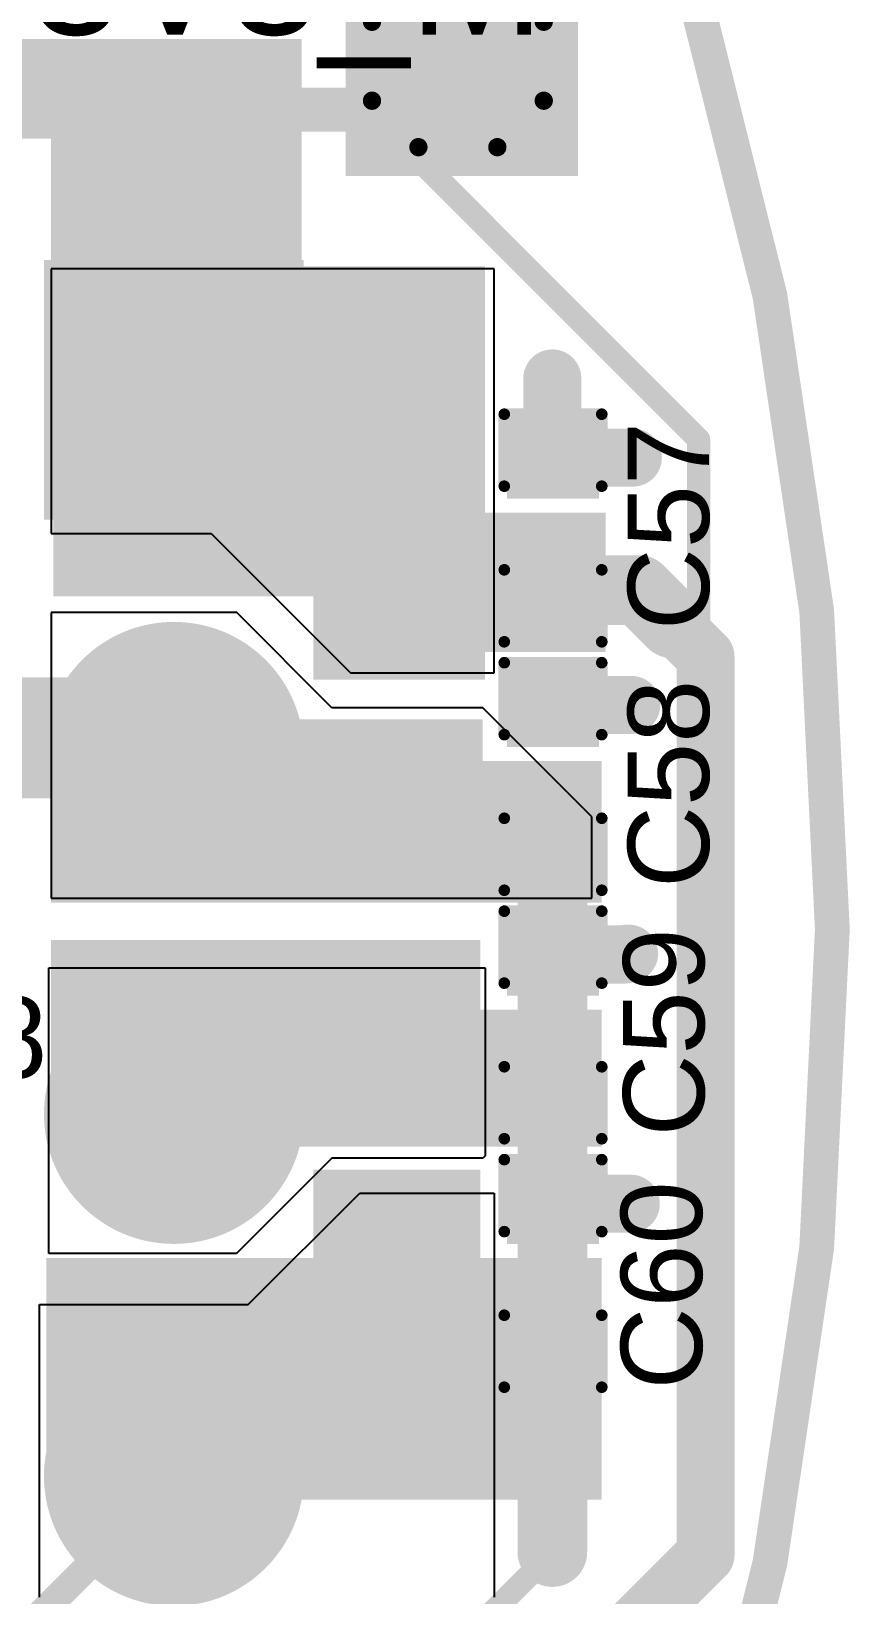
# Model space of a CAD drawing. Header units: millimetres. Extents: x -1.41 to 1.41, y -0.13 to 2.68.
# Drawn here: x 1.052 to 1.405, y 0.993 to 1.666 of the extents above; entities that cross this region are included whole.
import ezdxf

# ---------------------------------------------------------------- set-up
doc = ezdxf.new("R2010")
doc.units = ezdxf.units.MM
doc.header["$MEASUREMENT"] = 0
for name, color, linetype in [('BottomLayer', 5, 'Continuous'), ('BottomSolder', 6, 'Continuous'), ('Mechanical2', 216, 'Continuous'), ('MultiLayer', 9, 'Continuous'), ('PadHoleLayer', 156, 'Continuous'), ('TopLayer', 1, 'Continuous'), ('TopOverlay', 2, 'Continuous'), ('TopPaste', 8, 'Continuous'), ('TopSolder', 216, 'Continuous'), ('ViaHoleLayer', 16, 'Continuous')]:
    doc.layers.add(name, color=color, linetype=linetype)
doc.styles.add('Arial', font='', dxfattribs={"height": 0.2})
doc.styles.get('Arial').set_extended_font_data('Arial')

# ---------------------------------------------------------------- blocks, each defined once
blk = doc.blocks.new('B4P_VH_FB_B_LF__SN__B_6')
at = {"layer": 'BottomLayer'}
blk.add_hatch(color=5, dxfattribs=at).paths.add_polyline_path([(-0.2563, 0.1189), (-0.15236, 0.1189), (-0.15236, 0.01496), (-0.2563, 0.01496)])
h = blk.add_hatch(color=5, dxfattribs=at)
edge = h.paths.add_edge_path()
edge.add_arc((-0.04843, 0.06693), 0.05197, 0, 360)
h = blk.add_hatch(color=5, dxfattribs=at)
edge = h.paths.add_edge_path()
edge.add_arc((0.10748, 0.06693), 0.05197, 0, 360)
h = blk.add_hatch(color=5, dxfattribs=at)
edge = h.paths.add_edge_path()
edge.add_arc((0.26339, 0.06693), 0.05197, 0, 360)
at = {"layer": 'BottomSolder'}
blk.add_hatch(color=6, dxfattribs=at).paths.add_polyline_path([(-0.2603, 0.1229), (-0.14836, 0.1229), (-0.14836, 0.01096), (-0.2603, 0.01096)])
h = blk.add_hatch(color=6, dxfattribs=at)
edge = h.paths.add_edge_path()
edge.add_arc((-0.04843, 0.06693), 0.05597, 0, 360)
h = blk.add_hatch(color=6, dxfattribs=at)
edge = h.paths.add_edge_path()
edge.add_arc((0.10748, 0.06693), 0.05597, 0, 360)
h = blk.add_hatch(color=6, dxfattribs=at)
edge = h.paths.add_edge_path()
edge.add_arc((0.26339, 0.06693), 0.05597, 0, 360)
h = blk.add_hatch(color=6, dxfattribs=at)
edge = h.paths.add_edge_path()
edge.add_arc((-0.26339, -0.06693), 0.004, 0, 360)
at = {"layer": 'MultiLayer'}
blk.add_hatch(color=9, dxfattribs=at).paths.add_polyline_path([(-0.2563, 0.1189), (-0.15236, 0.1189), (-0.15236, 0.01496), (-0.2563, 0.01496)])
h = blk.add_hatch(color=9, dxfattribs=at)
edge = h.paths.add_edge_path()
edge.add_arc((-0.04843, 0.06693), 0.05197, 0, 360)
h = blk.add_hatch(color=9, dxfattribs=at)
edge = h.paths.add_edge_path()
edge.add_arc((0.10748, 0.06693), 0.05197, 0, 360)
h = blk.add_hatch(color=9, dxfattribs=at)
edge = h.paths.add_edge_path()
edge.add_arc((0.26339, 0.06693), 0.05197, 0, 360)
at = {"layer": 'PadHoleLayer'}
h = blk.add_hatch(color=156, dxfattribs=at)
edge = h.paths.add_edge_path()
edge.add_arc((-0.20433, 0.06693), 0.03465, 0, 360)
h = blk.add_hatch(color=156, dxfattribs=at)
edge = h.paths.add_edge_path()
edge.add_arc((-0.04843, 0.06693), 0.03465, 0, 360)
h = blk.add_hatch(color=156, dxfattribs=at)
edge = h.paths.add_edge_path()
edge.add_arc((0.10748, 0.06693), 0.03465, 0, 360)
h = blk.add_hatch(color=156, dxfattribs=at)
edge = h.paths.add_edge_path()
edge.add_arc((0.26339, 0.06693), 0.03465, 0, 360)
h = blk.add_hatch(color=156, dxfattribs=at)
edge = h.paths.add_edge_path()
edge.add_arc((-0.26339, -0.06693), 0.0275, 0, 360)
at = {"layer": 'TopLayer'}
blk.add_hatch(color=1, dxfattribs=at).paths.add_polyline_path([(-0.2563, 0.1189), (-0.15236, 0.1189), (-0.15236, 0.01496), (-0.2563, 0.01496)])
h = blk.add_hatch(color=1, dxfattribs=at)
edge = h.paths.add_edge_path()
edge.add_arc((-0.04843, 0.06693), 0.05197, 0, 360)
h = blk.add_hatch(color=1, dxfattribs=at)
edge = h.paths.add_edge_path()
edge.add_arc((0.10748, 0.06693), 0.05197, 0, 360)
h = blk.add_hatch(color=1, dxfattribs=at)
edge = h.paths.add_edge_path()
edge.add_arc((0.26339, 0.06693), 0.05197, 0, 360)
at = {"layer": 'TopSolder'}
blk.add_hatch(color=216, dxfattribs=at).paths.add_polyline_path([(-0.2603, 0.1229), (-0.14836, 0.1229), (-0.14836, 0.01096), (-0.2603, 0.01096)])
h = blk.add_hatch(color=216, dxfattribs=at)
edge = h.paths.add_edge_path()
edge.add_arc((-0.04843, 0.06693), 0.05597, 0, 360)
h = blk.add_hatch(color=216, dxfattribs=at)
edge = h.paths.add_edge_path()
edge.add_arc((0.10748, 0.06693), 0.05597, 0, 360)
h = blk.add_hatch(color=216, dxfattribs=at)
edge = h.paths.add_edge_path()
edge.add_arc((0.26339, 0.06693), 0.05597, 0, 360)
h = blk.add_hatch(color=216, dxfattribs=at)
edge = h.paths.add_edge_path()
edge.add_arc((-0.26339, -0.06693), 0.004, 0, 360)
blk = doc.blocks.new('CAP_0603_111')
at = {"layer": 'TopLayer'}
for points in [[(-0.015, 0.0175), (-0.015, -0.0175), (-0.045, -0.0175), (-0.045, 0.0175)], [(0.045, 0.0175), (0.045, -0.0175), (0.015, -0.0175), (0.015, 0.0175)]]:
    blk.add_hatch(color=1, dxfattribs=at).paths.add_polyline_path(points)
at = {"layer": 'TopPaste'}
for points in [[(-0.015, 0.0175), (-0.015, -0.0175), (-0.045, -0.0175), (-0.045, 0.0175)], [(0.045, 0.0175), (0.045, -0.0175), (0.015, -0.0175), (0.015, 0.0175)]]:
    blk.add_hatch(color=8, dxfattribs=at).paths.add_polyline_path(points)
at = {"layer": 'TopSolder'}
for points in [[(-0.01264, 0.01986), (-0.01264, -0.01986), (-0.04736, -0.01986), (-0.04736, 0.01986)], [(0.04736, 0.01986), (0.04736, -0.01986), (0.01264, -0.01986), (0.01264, 0.01986)]]:
    blk.add_hatch(color=216, dxfattribs=at).paths.add_polyline_path(points)
at = {"layer": 'TopOverlay', "const_width": 0.005}
for points in [[(-0.049, 0.021), (-0.049, -0.021)], [(-0.049, 0.021), (-0.018, 0.021)], [(0.018, 0.021), (0.049, 0.021)], [(0.049, 0.021), (0.049, -0.021)], [(-0.049, -0.021), (-0.018, -0.021)], [(0.018, -0.021), (0.049, -0.021)]]:
    blk.add_lwpolyline(points, dxfattribs=at)
at = {"layer": 'TopOverlay', "const_width": 0.0025}
for points in [[(-0.05025, 0.021, 1), (-0.04775, 0.021, 1)], [(-0.05025, 0.021, 1), (-0.04775, 0.021, 1)], [(-0.01925, 0.021, 1), (-0.01675, 0.021, 1)], [(0.01675, 0.021, 1), (0.01925, 0.021, 1)], [(0.04775, 0.021, 1), (0.05025, 0.021, 1)], [(0.04775, 0.021, 1), (0.05025, 0.021, 1)], [(-0.05025, -0.021, 1), (-0.04775, -0.021, 1)], [(-0.05025, -0.021, 1), (-0.04775, -0.021, 1)], [(-0.01925, -0.021, 1), (-0.01675, -0.021, 1)], [(0.01675, -0.021, 1), (0.01925, -0.021, 1)], [(0.04775, -0.021, 1), (0.05025, -0.021, 1)], [(0.04775, -0.021, 1), (0.05025, -0.021, 1)]]:
    blk.add_lwpolyline(points, format="xyb", close=True, dxfattribs=at)
blk = doc.blocks.new('CAP_0603_112')
at = {"layer": 'TopLayer'}
for points in [[(-0.015, 0.0175), (-0.015, -0.0175), (-0.045, -0.0175), (-0.045, 0.0175)], [(0.045, 0.0175), (0.045, -0.0175), (0.015, -0.0175), (0.015, 0.0175)]]:
    blk.add_hatch(color=1, dxfattribs=at).paths.add_polyline_path(points)
at = {"layer": 'TopPaste'}
for points in [[(-0.015, 0.0175), (-0.015, -0.0175), (-0.045, -0.0175), (-0.045, 0.0175)], [(0.045, 0.0175), (0.045, -0.0175), (0.015, -0.0175), (0.015, 0.0175)]]:
    blk.add_hatch(color=8, dxfattribs=at).paths.add_polyline_path(points)
at = {"layer": 'TopSolder'}
for points in [[(-0.01264, 0.01986), (-0.01264, -0.01986), (-0.04736, -0.01986), (-0.04736, 0.01986)], [(0.04736, 0.01986), (0.04736, -0.01986), (0.01264, -0.01986), (0.01264, 0.01986)]]:
    blk.add_hatch(color=216, dxfattribs=at).paths.add_polyline_path(points)
at = {"layer": 'TopOverlay', "const_width": 0.005}
for points in [[(-0.049, 0.021), (-0.049, -0.021)], [(-0.049, 0.021), (-0.018, 0.021)], [(0.018, 0.021), (0.049, 0.021)], [(0.049, 0.021), (0.049, -0.021)], [(-0.049, -0.021), (-0.018, -0.021)], [(0.018, -0.021), (0.049, -0.021)]]:
    blk.add_lwpolyline(points, dxfattribs=at)
at = {"layer": 'TopOverlay', "const_width": 0.0025}
for points in [[(-0.05025, 0.021, 1), (-0.04775, 0.021, 1)], [(-0.05025, 0.021, 1), (-0.04775, 0.021, 1)], [(-0.01925, 0.021, 1), (-0.01675, 0.021, 1)], [(0.01675, 0.021, 1), (0.01925, 0.021, 1)], [(0.04775, 0.021, 1), (0.05025, 0.021, 1)], [(0.04775, 0.021, 1), (0.05025, 0.021, 1)], [(-0.05025, -0.021, 1), (-0.04775, -0.021, 1)], [(-0.05025, -0.021, 1), (-0.04775, -0.021, 1)], [(-0.01925, -0.021, 1), (-0.01675, -0.021, 1)], [(0.01675, -0.021, 1), (0.01925, -0.021, 1)], [(0.04775, -0.021, 1), (0.05025, -0.021, 1)], [(0.04775, -0.021, 1), (0.05025, -0.021, 1)]]:
    blk.add_lwpolyline(points, format="xyb", close=True, dxfattribs=at)
blk = doc.blocks.new('CAP_0603_113')
at = {"layer": 'TopLayer'}
for points in [[(-0.015, 0.0175), (-0.015, -0.0175), (-0.045, -0.0175), (-0.045, 0.0175)], [(0.045, 0.0175), (0.045, -0.0175), (0.015, -0.0175), (0.015, 0.0175)]]:
    blk.add_hatch(color=1, dxfattribs=at).paths.add_polyline_path(points)
at = {"layer": 'TopPaste'}
for points in [[(-0.015, 0.0175), (-0.015, -0.0175), (-0.045, -0.0175), (-0.045, 0.0175)], [(0.045, 0.0175), (0.045, -0.0175), (0.015, -0.0175), (0.015, 0.0175)]]:
    blk.add_hatch(color=8, dxfattribs=at).paths.add_polyline_path(points)
at = {"layer": 'TopSolder'}
for points in [[(-0.01264, 0.01986), (-0.01264, -0.01986), (-0.04736, -0.01986), (-0.04736, 0.01986)], [(0.04736, 0.01986), (0.04736, -0.01986), (0.01264, -0.01986), (0.01264, 0.01986)]]:
    blk.add_hatch(color=216, dxfattribs=at).paths.add_polyline_path(points)
at = {"layer": 'TopOverlay', "const_width": 0.005}
for points in [[(-0.049, 0.021), (-0.049, -0.021)], [(-0.049, 0.021), (-0.018, 0.021)], [(0.018, 0.021), (0.049, 0.021)], [(0.049, 0.021), (0.049, -0.021)], [(-0.049, -0.021), (-0.018, -0.021)], [(0.018, -0.021), (0.049, -0.021)]]:
    blk.add_lwpolyline(points, dxfattribs=at)
at = {"layer": 'TopOverlay', "const_width": 0.0025}
for points in [[(-0.05025, 0.021, 1), (-0.04775, 0.021, 1)], [(-0.05025, 0.021, 1), (-0.04775, 0.021, 1)], [(-0.01925, 0.021, 1), (-0.01675, 0.021, 1)], [(0.01675, 0.021, 1), (0.01925, 0.021, 1)], [(0.04775, 0.021, 1), (0.05025, 0.021, 1)], [(0.04775, 0.021, 1), (0.05025, 0.021, 1)], [(-0.05025, -0.021, 1), (-0.04775, -0.021, 1)], [(-0.05025, -0.021, 1), (-0.04775, -0.021, 1)], [(-0.01925, -0.021, 1), (-0.01675, -0.021, 1)], [(0.01675, -0.021, 1), (0.01925, -0.021, 1)], [(0.04775, -0.021, 1), (0.05025, -0.021, 1)], [(0.04775, -0.021, 1), (0.05025, -0.021, 1)]]:
    blk.add_lwpolyline(points, format="xyb", close=True, dxfattribs=at)
blk = doc.blocks.new('CAP_0603_114')
at = {"layer": 'TopLayer'}
for points in [[(-0.015, 0.0175), (-0.015, -0.0175), (-0.045, -0.0175), (-0.045, 0.0175)], [(0.045, 0.0175), (0.045, -0.0175), (0.015, -0.0175), (0.015, 0.0175)]]:
    blk.add_hatch(color=1, dxfattribs=at).paths.add_polyline_path(points)
at = {"layer": 'TopPaste'}
for points in [[(-0.015, 0.0175), (-0.015, -0.0175), (-0.045, -0.0175), (-0.045, 0.0175)], [(0.045, 0.0175), (0.045, -0.0175), (0.015, -0.0175), (0.015, 0.0175)]]:
    blk.add_hatch(color=8, dxfattribs=at).paths.add_polyline_path(points)
at = {"layer": 'TopSolder'}
for points in [[(-0.01264, 0.01986), (-0.01264, -0.01986), (-0.04736, -0.01986), (-0.04736, 0.01986)], [(0.04736, 0.01986), (0.04736, -0.01986), (0.01264, -0.01986), (0.01264, 0.01986)]]:
    blk.add_hatch(color=216, dxfattribs=at).paths.add_polyline_path(points)
at = {"layer": 'TopOverlay', "const_width": 0.005}
for points in [[(-0.049, 0.021), (-0.049, -0.021)], [(-0.049, 0.021), (-0.018, 0.021)], [(0.018, 0.021), (0.049, 0.021)], [(0.049, 0.021), (0.049, -0.021)], [(-0.049, -0.021), (-0.018, -0.021)], [(0.018, -0.021), (0.049, -0.021)]]:
    blk.add_lwpolyline(points, dxfattribs=at)
at = {"layer": 'TopOverlay', "const_width": 0.0025}
for points in [[(-0.05025, 0.021, 1), (-0.04775, 0.021, 1)], [(-0.05025, 0.021, 1), (-0.04775, 0.021, 1)], [(-0.01925, 0.021, 1), (-0.01675, 0.021, 1)], [(0.01675, 0.021, 1), (0.01925, 0.021, 1)], [(0.04775, 0.021, 1), (0.05025, 0.021, 1)], [(0.04775, 0.021, 1), (0.05025, 0.021, 1)], [(-0.05025, -0.021, 1), (-0.04775, -0.021, 1)], [(-0.05025, -0.021, 1), (-0.04775, -0.021, 1)], [(-0.01925, -0.021, 1), (-0.01675, -0.021, 1)], [(0.01675, -0.021, 1), (0.01925, -0.021, 1)], [(0.04775, -0.021, 1), (0.05025, -0.021, 1)], [(0.04775, -0.021, 1), (0.05025, -0.021, 1)]]:
    blk.add_lwpolyline(points, format="xyb", close=True, dxfattribs=at)
blk = doc.blocks.new('B4B_XH_A_LF__SN__B_125')
at = {"layer": 'BottomLayer'}
blk.add_hatch(color=5, dxfattribs=at).paths.add_polyline_path([(-0.0313, 0.0313), (0.0313, 0.0313), (0.0313, -0.0313), (-0.0313, -0.0313)])
h = blk.add_hatch(color=5, dxfattribs=at)
edge = h.paths.add_edge_path()
edge.add_arc((0.09843, 0), 0.0313, 0, 360)
h = blk.add_hatch(color=5, dxfattribs=at)
edge = h.paths.add_edge_path()
edge.add_arc((0.19685, 0), 0.0313, 0, 360)
h = blk.add_hatch(color=5, dxfattribs=at)
edge = h.paths.add_edge_path()
edge.add_arc((0.29528, 0), 0.0313, 0, 360)
at = {"layer": 'BottomSolder'}
blk.add_hatch(color=6, dxfattribs=at).paths.add_polyline_path([(-0.0353, 0.0353), (0.0353, 0.0353), (0.0353, -0.0353), (-0.0353, -0.0353)])
h = blk.add_hatch(color=6, dxfattribs=at)
edge = h.paths.add_edge_path()
edge.add_arc((0.09843, 0), 0.0353, 0, 360)
h = blk.add_hatch(color=6, dxfattribs=at)
edge = h.paths.add_edge_path()
edge.add_arc((0.19685, 0), 0.0353, 0, 360)
h = blk.add_hatch(color=6, dxfattribs=at)
edge = h.paths.add_edge_path()
edge.add_arc((0.29528, 0), 0.0353, 0, 360)
at = {"layer": 'MultiLayer'}
blk.add_hatch(color=9, dxfattribs=at).paths.add_polyline_path([(-0.0313, 0.0313), (0.0313, 0.0313), (0.0313, -0.0313), (-0.0313, -0.0313)])
h = blk.add_hatch(color=9, dxfattribs=at)
edge = h.paths.add_edge_path()
edge.add_arc((0.09843, 0), 0.0313, 0, 360)
h = blk.add_hatch(color=9, dxfattribs=at)
edge = h.paths.add_edge_path()
edge.add_arc((0.19685, 0), 0.0313, 0, 360)
h = blk.add_hatch(color=9, dxfattribs=at)
edge = h.paths.add_edge_path()
edge.add_arc((0.29528, 0), 0.0313, 0, 360)
at = {"layer": 'PadHoleLayer'}
h = blk.add_hatch(color=156, dxfattribs=at)
edge = h.paths.add_edge_path()
edge.add_arc((0, 0), 0.02087, 0, 360)
h = blk.add_hatch(color=156, dxfattribs=at)
edge = h.paths.add_edge_path()
edge.add_arc((0.09843, 0), 0.02087, 0, 360)
h = blk.add_hatch(color=156, dxfattribs=at)
edge = h.paths.add_edge_path()
edge.add_arc((0.19685, 0), 0.02087, 0, 360)
h = blk.add_hatch(color=156, dxfattribs=at)
edge = h.paths.add_edge_path()
edge.add_arc((0.29528, 0), 0.02087, 0, 360)
at = {"layer": 'TopLayer'}
blk.add_hatch(color=1, dxfattribs=at).paths.add_polyline_path([(-0.0313, 0.0313), (0.0313, 0.0313), (0.0313, -0.0313), (-0.0313, -0.0313)])
h = blk.add_hatch(color=1, dxfattribs=at)
edge = h.paths.add_edge_path()
edge.add_arc((0.09843, 0), 0.0313, 0, 360)
h = blk.add_hatch(color=1, dxfattribs=at)
edge = h.paths.add_edge_path()
edge.add_arc((0.19685, 0), 0.0313, 0, 360)
h = blk.add_hatch(color=1, dxfattribs=at)
edge = h.paths.add_edge_path()
edge.add_arc((0.29528, 0), 0.0313, 0, 360)
at = {"layer": 'TopSolder'}
blk.add_hatch(color=216, dxfattribs=at).paths.add_polyline_path([(-0.0353, 0.0353), (0.0353, 0.0353), (0.0353, -0.0353), (-0.0353, -0.0353)])
h = blk.add_hatch(color=216, dxfattribs=at)
edge = h.paths.add_edge_path()
edge.add_arc((0.09843, 0), 0.0353, 0, 360)
h = blk.add_hatch(color=216, dxfattribs=at)
edge = h.paths.add_edge_path()
edge.add_arc((0.19685, 0), 0.0353, 0, 360)
h = blk.add_hatch(color=216, dxfattribs=at)
edge = h.paths.add_edge_path()
edge.add_arc((0.29528, 0), 0.0353, 0, 360)
blk = doc.blocks.new('TEST_POINT_131')
at = {"layer": 'TopLayer'}
blk.add_hatch(color=1, dxfattribs=at).paths.add_polyline_path([(0.015, 0.03), (-0.015, 0.03), (-0.03, 0.015), (-0.03, -0.015), (-0.015, -0.03), (0.015, -0.03), (0.03, -0.015), (0.03, 0.015)])
at = {"layer": 'TopPaste'}
blk.add_hatch(color=8, dxfattribs=at).paths.add_polyline_path([(0.015, 0.03), (-0.015, 0.03), (-0.03, 0.015), (-0.03, -0.015), (-0.015, -0.03), (0.015, -0.03), (0.03, -0.015), (0.03, 0.015)])
at = {"layer": 'TopSolder'}
blk.add_hatch(color=216, dxfattribs=at).paths.add_polyline_path([(0.017, 0.034), (-0.017, 0.034), (-0.034, 0.017), (-0.034, -0.017), (-0.017, -0.034), (0.017, -0.034), (0.034, -0.017), (0.034, 0.017)])
at = {"layer": 'TopOverlay', "const_width": 0.00787}
for points in [[(-0.037, 0.017), (-0.017, 0.037)], [(-0.017, 0.037), (0.017, 0.037)], [(-0.017, 0.037), (0.017, 0.037)], [(0.017, 0.037), (0.037, 0.017)], [(-0.037, -0.017), (-0.037, 0.017)], [(0.037, -0.017), (0.037, 0.017)], [(-0.037, -0.017), (-0.017, -0.037)], [(0.017, -0.037), (0.037, -0.017)], [(-0.017, -0.037), (0.017, -0.037)], [(-0.017, -0.037), (0.017, -0.037)]]:
    blk.add_lwpolyline(points, dxfattribs=at)
at = {"layer": 'TopOverlay', "const_width": 0.00394}
for points in [[(-0.01897, 0.037, 1), (-0.01503, 0.037, 1)], [(-0.01897, 0.037, 1), (-0.01503, 0.037, 1)], [(-0.01897, 0.037, 1), (-0.01503, 0.037, 1)], [(0.01503, 0.037, 1), (0.01897, 0.037, 1)], [(0.01503, 0.037, 1), (0.01897, 0.037, 1)], [(0.01503, 0.037, 1), (0.01897, 0.037, 1)], [(-0.03897, 0.017, 1), (-0.03503, 0.017, 1)], [(-0.03897, 0.017, 1), (-0.03503, 0.017, 1)], [(0.03503, 0.017, 1), (0.03897, 0.017, 1)], [(0.03503, 0.017, 1), (0.03897, 0.017, 1)], [(-0.03897, -0.017, 1), (-0.03503, -0.017, 1)], [(-0.03897, -0.017, 1), (-0.03503, -0.017, 1)], [(0.03503, -0.017, 1), (0.03897, -0.017, 1)], [(0.03503, -0.017, 1), (0.03897, -0.017, 1)], [(-0.01897, -0.037, 1), (-0.01503, -0.037, 1)], [(-0.01897, -0.037, 1), (-0.01503, -0.037, 1)], [(-0.01897, -0.037, 1), (-0.01503, -0.037, 1)], [(0.01503, -0.037, 1), (0.01897, -0.037, 1)], [(0.01503, -0.037, 1), (0.01897, -0.037, 1)], [(0.01503, -0.037, 1), (0.01897, -0.037, 1)]]:
    blk.add_lwpolyline(points, format="xyb", close=True, dxfattribs=at)

msp = doc.modelspace()

# ---------------------------------------------------------------- hatches: boundary and pattern name
at = {"layer": 'BottomLayer'}
for points in [[(1.188, 1.604), (1.288, 1.604), (1.288, 1.699), (1.188, 1.699)], [(0.916, 1.62), (1.169, 1.62), (1.169, 1.663), (0.916, 1.663)], [(1.061, 1.46), (1.169, 1.46), (1.169, 1.643), (1.061, 1.643)]]:
    msp.add_hatch(color=5, dxfattribs=at).paths.add_polyline_path(points)
h = msp.add_hatch(color=5, dxfattribs=at)
edge = h.paths.add_edge_path()
edge.add_arc((1.23629, 1.65337), 0.01181, 0, 360)
h = msp.add_hatch(color=5, dxfattribs=at)
edge = h.paths.add_edge_path()
edge.add_arc((1.272, 1.617), 0.01181, 0, 360)
h = msp.add_hatch(color=5, dxfattribs=at)
edge = h.paths.add_edge_path()
edge.add_arc((1.27697, 1.51678), 0.01181, 0, 360)
h = msp.add_hatch(color=5, dxfattribs=at)
edge = h.paths.add_edge_path()
edge.add_arc((1.31169, 1.48269), 0.01181, 0, 360)
h = msp.add_hatch(color=5, dxfattribs=at)
edge = h.paths.add_edge_path()
edge.add_arc((1.31081, 1.37619), 0.01181, 0, 360)
h = msp.add_hatch(color=5, dxfattribs=at)
edge = h.paths.add_edge_path()
edge.add_arc((1.31081, 1.26904), 0.01181, 0, 360)
h = msp.add_hatch(color=5, dxfattribs=at)
edge = h.paths.add_edge_path()
edge.add_arc((1.31081, 1.16137), 0.01181, 0, 360)
h = msp.add_hatch(color=5, dxfattribs=at)
edge = h.paths.add_edge_path()
edge.add_arc((1.277, 1.01137), 0.01181, 0, 360)
at = {"layer": 'BottomSolder'}
h = msp.add_hatch(color=6, dxfattribs=at)
edge = h.paths.add_edge_path()
edge.add_arc((1.23629, 1.65337), 0.00591, 0, 360)
h = msp.add_hatch(color=6, dxfattribs=at)
edge = h.paths.add_edge_path()
edge.add_arc((1.272, 1.617), 0.00591, 0, 360)
h = msp.add_hatch(color=6, dxfattribs=at)
edge = h.paths.add_edge_path()
edge.add_arc((1.27697, 1.51678), 0.00591, 0, 360)
h = msp.add_hatch(color=6, dxfattribs=at)
edge = h.paths.add_edge_path()
edge.add_arc((1.31169, 1.48269), 0.00591, 0, 360)
h = msp.add_hatch(color=6, dxfattribs=at)
edge = h.paths.add_edge_path()
edge.add_arc((1.31081, 1.37619), 0.00591, 0, 360)
h = msp.add_hatch(color=6, dxfattribs=at)
edge = h.paths.add_edge_path()
edge.add_arc((1.31081, 1.26904), 0.00591, 0, 360)
h = msp.add_hatch(color=6, dxfattribs=at)
edge = h.paths.add_edge_path()
edge.add_arc((1.31081, 1.16137), 0.00591, 0, 360)
h = msp.add_hatch(color=6, dxfattribs=at)
edge = h.paths.add_edge_path()
edge.add_arc((1.277, 1.01137), 0.00591, 0, 360)
at = {"layer": 'TopLayer'}
h = msp.add_hatch(color=1, dxfattribs=at)
edge = h.paths.add_edge_path()
edge.add_arc((1.23629, 1.65337), 0.01181, 0, 360)
for points in [[(0.685, 1.642), (0.685, 1.623), (1.189, 1.623), (1.189, 1.642)], [(1.062, 1.423), (1.248, 1.423), (1.248, 1.565), (1.062, 1.565)], [(1.174, 1.387), (1.248, 1.387), (1.248, 1.499), (1.174, 1.499)], [(1.185, 1.399), (1.3, 1.399), (1.3, 1.459), (1.185, 1.459)], [(0.762, 1.388), (0.762, 1.336), (1.156, 1.336), (1.156, 1.388)], [(1.061, 1.291), (1.247, 1.291), (1.247, 1.37), (1.061, 1.37)], [(1.176, 1.291), (1.29829, 1.291), (1.29829, 1.352), (1.176, 1.352)], [(1.061, 1.186), (1.246, 1.186), (1.246, 1.275), (1.061, 1.275)], [(1.174, 1.186), (1.29829, 1.186), (1.29829, 1.245), (1.174, 1.245)], [(1.174, 1.071), (1.246, 1.071), (1.246, 1.176), (1.174, 1.176)], [(1.059, 1.034), (1.29829, 1.034), (1.29829, 1.138), (1.059, 1.138)]]:
    msp.add_hatch(color=1, dxfattribs=at).paths.add_polyline_path(points)
h = msp.add_hatch(color=1, dxfattribs=at)
edge = h.paths.add_edge_path()
edge.add_arc((1.272, 1.617), 0.01181, 0, 360)
h = msp.add_hatch(color=1, dxfattribs=at)
edge = h.paths.add_edge_path()
edge.add_arc((1.27697, 1.51678), 0.01181, 0, 360)
h = msp.add_hatch(color=1, dxfattribs=at)
edge = h.paths.add_edge_path()
edge.add_arc((1.31169, 1.48269), 0.01181, 0, 360)
h = msp.add_hatch(color=1, dxfattribs=at)
edge = h.paths.add_edge_path()
edge.add_arc((1.31081, 1.37619), 0.01181, 0, 360)
h = msp.add_hatch(color=1, dxfattribs=at)
edge = h.paths.add_edge_path()
edge.add_arc((1.31081, 1.26904), 0.01181, 0, 360)
h = msp.add_hatch(color=1, dxfattribs=at)
edge = h.paths.add_edge_path()
edge.add_arc((1.31081, 1.16137), 0.01181, 0, 360)
h = msp.add_hatch(color=1, dxfattribs=at)
edge = h.paths.add_edge_path()
edge.add_arc((1.277, 1.01137), 0.01181, 0, 360)
at = {"layer": 'TopSolder'}
h = msp.add_hatch(color=216, dxfattribs=at)
edge = h.paths.add_edge_path()
edge.add_arc((1.23629, 1.65337), 0.00591, 0, 360)
h = msp.add_hatch(color=216, dxfattribs=at)
edge = h.paths.add_edge_path()
edge.add_arc((1.272, 1.617), 0.00591, 0, 360)
h = msp.add_hatch(color=216, dxfattribs=at)
edge = h.paths.add_edge_path()
edge.add_arc((1.27697, 1.51678), 0.00591, 0, 360)
h = msp.add_hatch(color=216, dxfattribs=at)
edge = h.paths.add_edge_path()
edge.add_arc((1.31169, 1.48269), 0.00591, 0, 360)
h = msp.add_hatch(color=216, dxfattribs=at)
edge = h.paths.add_edge_path()
edge.add_arc((1.31081, 1.37619), 0.00591, 0, 360)
h = msp.add_hatch(color=216, dxfattribs=at)
edge = h.paths.add_edge_path()
edge.add_arc((1.31081, 1.26904), 0.00591, 0, 360)
h = msp.add_hatch(color=216, dxfattribs=at)
edge = h.paths.add_edge_path()
edge.add_arc((1.31081, 1.16137), 0.00591, 0, 360)
h = msp.add_hatch(color=216, dxfattribs=at)
edge = h.paths.add_edge_path()
edge.add_arc((1.277, 1.01137), 0.00591, 0, 360)
at = {"layer": 'ViaHoleLayer'}
h = msp.add_hatch(color=16, dxfattribs=at)
edge = h.paths.add_edge_path()
edge.add_arc((1.23629, 1.65337), 0.00591, 0, 360)
h = msp.add_hatch(color=16, dxfattribs=at)
edge = h.paths.add_edge_path()
edge.add_arc((1.272, 1.617), 0.00591, 0, 360)
h = msp.add_hatch(color=16, dxfattribs=at)
edge = h.paths.add_edge_path()
edge.add_arc((1.27697, 1.51678), 0.00591, 0, 360)
h = msp.add_hatch(color=16, dxfattribs=at)
edge = h.paths.add_edge_path()
edge.add_arc((1.31169, 1.48269), 0.00591, 0, 360)
h = msp.add_hatch(color=16, dxfattribs=at)
edge = h.paths.add_edge_path()
edge.add_arc((1.31081, 1.37619), 0.00591, 0, 360)
h = msp.add_hatch(color=16, dxfattribs=at)
edge = h.paths.add_edge_path()
edge.add_arc((1.31081, 1.26904), 0.00591, 0, 360)
h = msp.add_hatch(color=16, dxfattribs=at)
edge = h.paths.add_edge_path()
edge.add_arc((1.31081, 1.16137), 0.00591, 0, 360)
h = msp.add_hatch(color=16, dxfattribs=at)
edge = h.paths.add_edge_path()
edge.add_arc((1.277, 1.01137), 0.00591, 0, 360)

# ---------------------------------------------------------------- linework, layer by layer
at = {"layer": 'BottomLayer'}
for p, q in [((1.252, 1.56402), (1.061, 1.56402)), ((1.061, 1.56402), (1.061, 1.45002)), ((1.252, 1.39002), (1.252, 1.56402)), ((1.061, 1.45002), (1.12998, 1.45002)), ((1.12998, 1.45002), (1.18998, 1.39002)), ((1.141, 1.416), (1.061, 1.416)), ((1.061, 1.416), (1.061, 1.293)), ((1.182, 1.375), (1.141, 1.416)), ((1.18998, 1.39002), (1.252, 1.39002)), ((1.247, 1.375), (1.182, 1.375)), ((1.294, 1.328), (1.247, 1.375)), ((1.294, 1.293), (1.294, 1.328)), ((1.061, 1.293), (1.294, 1.293)), ((1.06, 1.14), (1.06, 1.26302)), ((1.06, 1.26302), (1.24798, 1.26302)), ((1.24798, 1.26302), (1.248, 1.263)), ((1.248, 1.263), (1.248, 1.18202)), ((1.182, 1.18102), (1.14098, 1.14)), ((1.247, 1.18102), (1.182, 1.18102)), ((1.248, 1.18202), (1.247, 1.18102)), ((1.146, 1.118), (1.194, 1.166)), ((1.194, 1.166), (1.252, 1.166)), ((1.252, 1.166), (1.252, 0.992)), ((1.14098, 1.14), (1.06, 1.14)), ((1.056, 0.992), (1.056, 1.118)), ((1.056, 1.118), (1.146, 1.118))]:
    msp.add_line(p, q, dxfattribs=at)
for points, const_width in [([(1.21129, 1.42565), (1.31435, 1.42565)], 0.03), ([(1.31435, 1.42565), (1.32868, 1.41132)], 0.03), ([(1.32868, 1.41132), (1.343, 1.397)], 0.025), ([(1.343, 1.01009), (1.343, 1.397)], 0.025), ([(1.11593, 1.35596), (1.13594, 1.35596)], 0.03), ([(1.21129, 1.32722), (1.2133, 1.3252)], 0.03), ([(1.2133, 1.3252), (1.25717, 1.3252)], 0.03), ([(1.25717, 1.3252), (1.277, 1.30538)], 0.03), ([(1.277, 1.01137), (1.277, 1.30538)], 0.03), ([(1.20409, 1.2216), (1.21129, 1.2288)], 0.025), ([(1.13829, 1.20005), (1.15984, 1.2216)], 0.025), ([(1.15984, 1.2216), (1.20409, 1.2216)], 0.025), ([(1.11693, 1.20005), (1.13829, 1.20005)], 0.025), ([(1.00478, 0.933), (1.11593, 1.04415)], 0.012), ([(1.29891, 0.966), (1.343, 1.01009)], 0.025)]:
    msp.add_lwpolyline(points, dxfattribs=dict(at, const_width=const_width))
for points, const_width in [([(1.20379, 1.42565, 1), (1.21879, 1.42565, 1)], 0.015), ([(1.30685, 1.42565, 1), (1.32185, 1.42565, 1)], 0.015), ([(1.30685, 1.42565, 1), (1.32185, 1.42565, 1)], 0.015), ([(1.32118, 1.41132, 1), (1.33618, 1.41132, 1)], 0.015), ([(1.32243, 1.41132, 1), (1.33493, 1.41132, 1)], 0.0125), ([(1.33675, 1.397, 1), (1.34925, 1.397, 1)], 0.0125), ([(1.33675, 1.397, 1), (1.34925, 1.397, 1)], 0.0125), ([(1.10843, 1.35596, 1), (1.12343, 1.35596, 1)], 0.015), ([(1.12844, 1.35596, 1), (1.14344, 1.35596, 1)], 0.015), ([(1.20379, 1.32722, 1), (1.21879, 1.32722, 1)], 0.015), ([(1.2058, 1.3252, 1), (1.2208, 1.3252, 1)], 0.015), ([(1.2058, 1.3252, 1), (1.2208, 1.3252, 1)], 0.015), ([(1.24967, 1.3252, 1), (1.26467, 1.3252, 1)], 0.015), ([(1.24967, 1.3252, 1), (1.26467, 1.3252, 1)], 0.015), ([(1.2695, 1.30538, 1), (1.2845, 1.30538, 1)], 0.015), ([(1.2695, 1.30538, 1), (1.2845, 1.30538, 1)], 0.015), ([(1.20504, 1.2288, 1), (1.21754, 1.2288, 1)], 0.0125), ([(1.15359, 1.2216, 1), (1.16609, 1.2216, 1)], 0.0125), ([(1.15359, 1.2216, 1), (1.16609, 1.2216, 1)], 0.0125), ([(1.19784, 1.2216, 1), (1.21034, 1.2216, 1)], 0.0125), ([(1.19784, 1.2216, 1), (1.21034, 1.2216, 1)], 0.0125), ([(1.11068, 1.20005, 1), (1.12318, 1.20005, 1)], 0.0125), ([(1.13204, 1.20005, 1), (1.14454, 1.20005, 1)], 0.0125), ([(1.13204, 1.20005, 1), (1.14454, 1.20005, 1)], 0.0125), ([(1.11293, 1.04415, 1), (1.11893, 1.04415, 1)], 0.006), ([(1.2695, 1.01137, 1), (1.2845, 1.01137, 1)], 0.015), ([(1.33675, 1.01009, 1), (1.34925, 1.01009, 1)], 0.0125), ([(1.33675, 1.01009, 1), (1.34925, 1.01009, 1)], 0.0125)]:
    msp.add_lwpolyline(points, format="xyb", close=True, dxfattribs=dict(at, const_width=const_width))
at = {"layer": 'Mechanical2'}
for points, const_width in [([(1.39764, 1.27953, 1), (-1.39764, 1.27953, 1)], 0.015), ([(1.39389, 1.27953, 1), (1.40139, 1.27953, 1)], 0.0075)]:
    msp.add_lwpolyline(points, format="xyb", close=True, dxfattribs=dict(at, const_width=const_width))
at = {"layer": 'TopLayer'}
for points, const_width in [([(0.7085, 1.6315), (1.19901, 1.6315)], 0.01), ([(1.19901, 1.6315), (1.34, 1.49051)], 0.01), ([(1.27697, 1.48269), (1.27697, 1.51678)], 0.025), ([(1.2776, 1.48269), (1.31169, 1.48269)], 0.025), ([(1.34, 1.018), (1.34, 1.49051)], 0.01), ([(1.27729, 1.48237), (1.2776, 1.48269)], 0.022), ([(1.27947, 1.37619), (1.311, 1.37619)], 0.025), ([(1.11493, 1.35596), (1.11693, 1.35596)], 0.03), ([(1.27929, 1.2687), (1.30847, 1.2687)], 0.025), ([(1.30847, 1.2687), (1.30881, 1.26904)], 0.025), ([(1.30881, 1.26904), (1.30996, 1.26904)], 0.025), ([(1.27729, 1.16137), (1.31081, 1.16137)], 0.025), ([(1.215, 0.893), (1.34, 1.018)], 0.01), ([(1.18463, 0.919), (1.277, 1.01137)], 0.01)]:
    msp.add_lwpolyline(points, dxfattribs=dict(at, const_width=const_width))
for points, const_width in [([(1.19651, 1.6315, 1), (1.20151, 1.6315, 1)], 0.005), ([(1.19651, 1.6315, 1), (1.20151, 1.6315, 1)], 0.005), ([(1.27072, 1.51678, 1), (1.28322, 1.51678, 1)], 0.0125), ([(1.27072, 1.48269, 1), (1.28322, 1.48269, 1)], 0.0125), ([(1.27135, 1.48269, 1), (1.28385, 1.48269, 1)], 0.0125), ([(1.30544, 1.48269, 1), (1.31794, 1.48269, 1)], 0.0125), ([(1.3375, 1.49051, 1), (1.3425, 1.49051, 1)], 0.005), ([(1.3375, 1.49051, 1), (1.3425, 1.49051, 1)], 0.005), ([(1.27179, 1.48237, 1), (1.28279, 1.48237, 1)], 0.011), ([(1.2721, 1.48269, 1), (1.2831, 1.48269, 1)], 0.011), ([(1.27322, 1.37619, 1), (1.28572, 1.37619, 1)], 0.0125), ([(1.30475, 1.37619, 1), (1.31725, 1.37619, 1)], 0.0125), ([(1.10743, 1.35596, 1), (1.12243, 1.35596, 1)], 0.015), ([(1.10943, 1.35596, 1), (1.12443, 1.35596, 1)], 0.015), ([(1.27304, 1.2687, 1), (1.28554, 1.2687, 1)], 0.0125), ([(1.30222, 1.2687, 1), (1.31472, 1.2687, 1)], 0.0125), ([(1.30222, 1.2687, 1), (1.31472, 1.2687, 1)], 0.0125), ([(1.30256, 1.26904, 1), (1.31506, 1.26904, 1)], 0.0125), ([(1.30256, 1.26904, 1), (1.31506, 1.26904, 1)], 0.0125), ([(1.30371, 1.26904, 1), (1.31621, 1.26904, 1)], 0.0125), ([(1.27104, 1.16137, 1), (1.28354, 1.16137, 1)], 0.0125), ([(1.30456, 1.16137, 1), (1.31706, 1.16137, 1)], 0.0125), ([(1.3375, 1.018, 1), (1.3425, 1.018, 1)], 0.005), ([(1.3375, 1.018, 1), (1.3425, 1.018, 1)], 0.005), ([(1.2745, 1.01137, 1), (1.2795, 1.01137, 1)], 0.005)]:
    msp.add_lwpolyline(points, format="xyb", close=True, dxfattribs=dict(at, const_width=const_width))

# ---------------------------------------------------------------- block references
msp.add_blockref('TEST_POINT_131', (1.23629, 1.65337))
for name, p, rotation in [('B4P_VH_FB_B_LF__SN__B_6', (1.047, 1.30753), 270), ('CAP_0603_111', (1.27729, 1.45237), 90), ('B4B_XH_A_LF__SN__B_125', (1.21129, 1.42565), 270), ('CAP_0603_112', (1.27729, 1.34537), 90), ('CAP_0603_113', (1.27729, 1.23837), 90), ('CAP_0603_114', (1.27729, 1.13137), 90)]:
    msp.add_blockref(name, p, dxfattribs=dict(rotation=rotation))

# ---------------------------------------------------------------- texts
at = {"layer": 'TopOverlay', "style": 'Arial'}
for s, height, rotation, p in [('3V3_M', 0.05, 360, (1.05227, 1.66483)), ('C57', 0.035, 90, (1.34449, 1.40835)), ('C58', 0.035, 90, (1.34449, 1.29735)), ('C59', 0.035, 90, (1.34249, 1.19035)), ('C60', 0.035, 90, (1.34149, 1.08135))]:
    msp.add_text(s, height=height, rotation=rotation, dxfattribs=at).set_placement(p)
msp.add_text('D8', height=0.035, dxfattribs=at).set_placement((0.99684, 1.21551))

doc.saveas('drawing.dxf')
